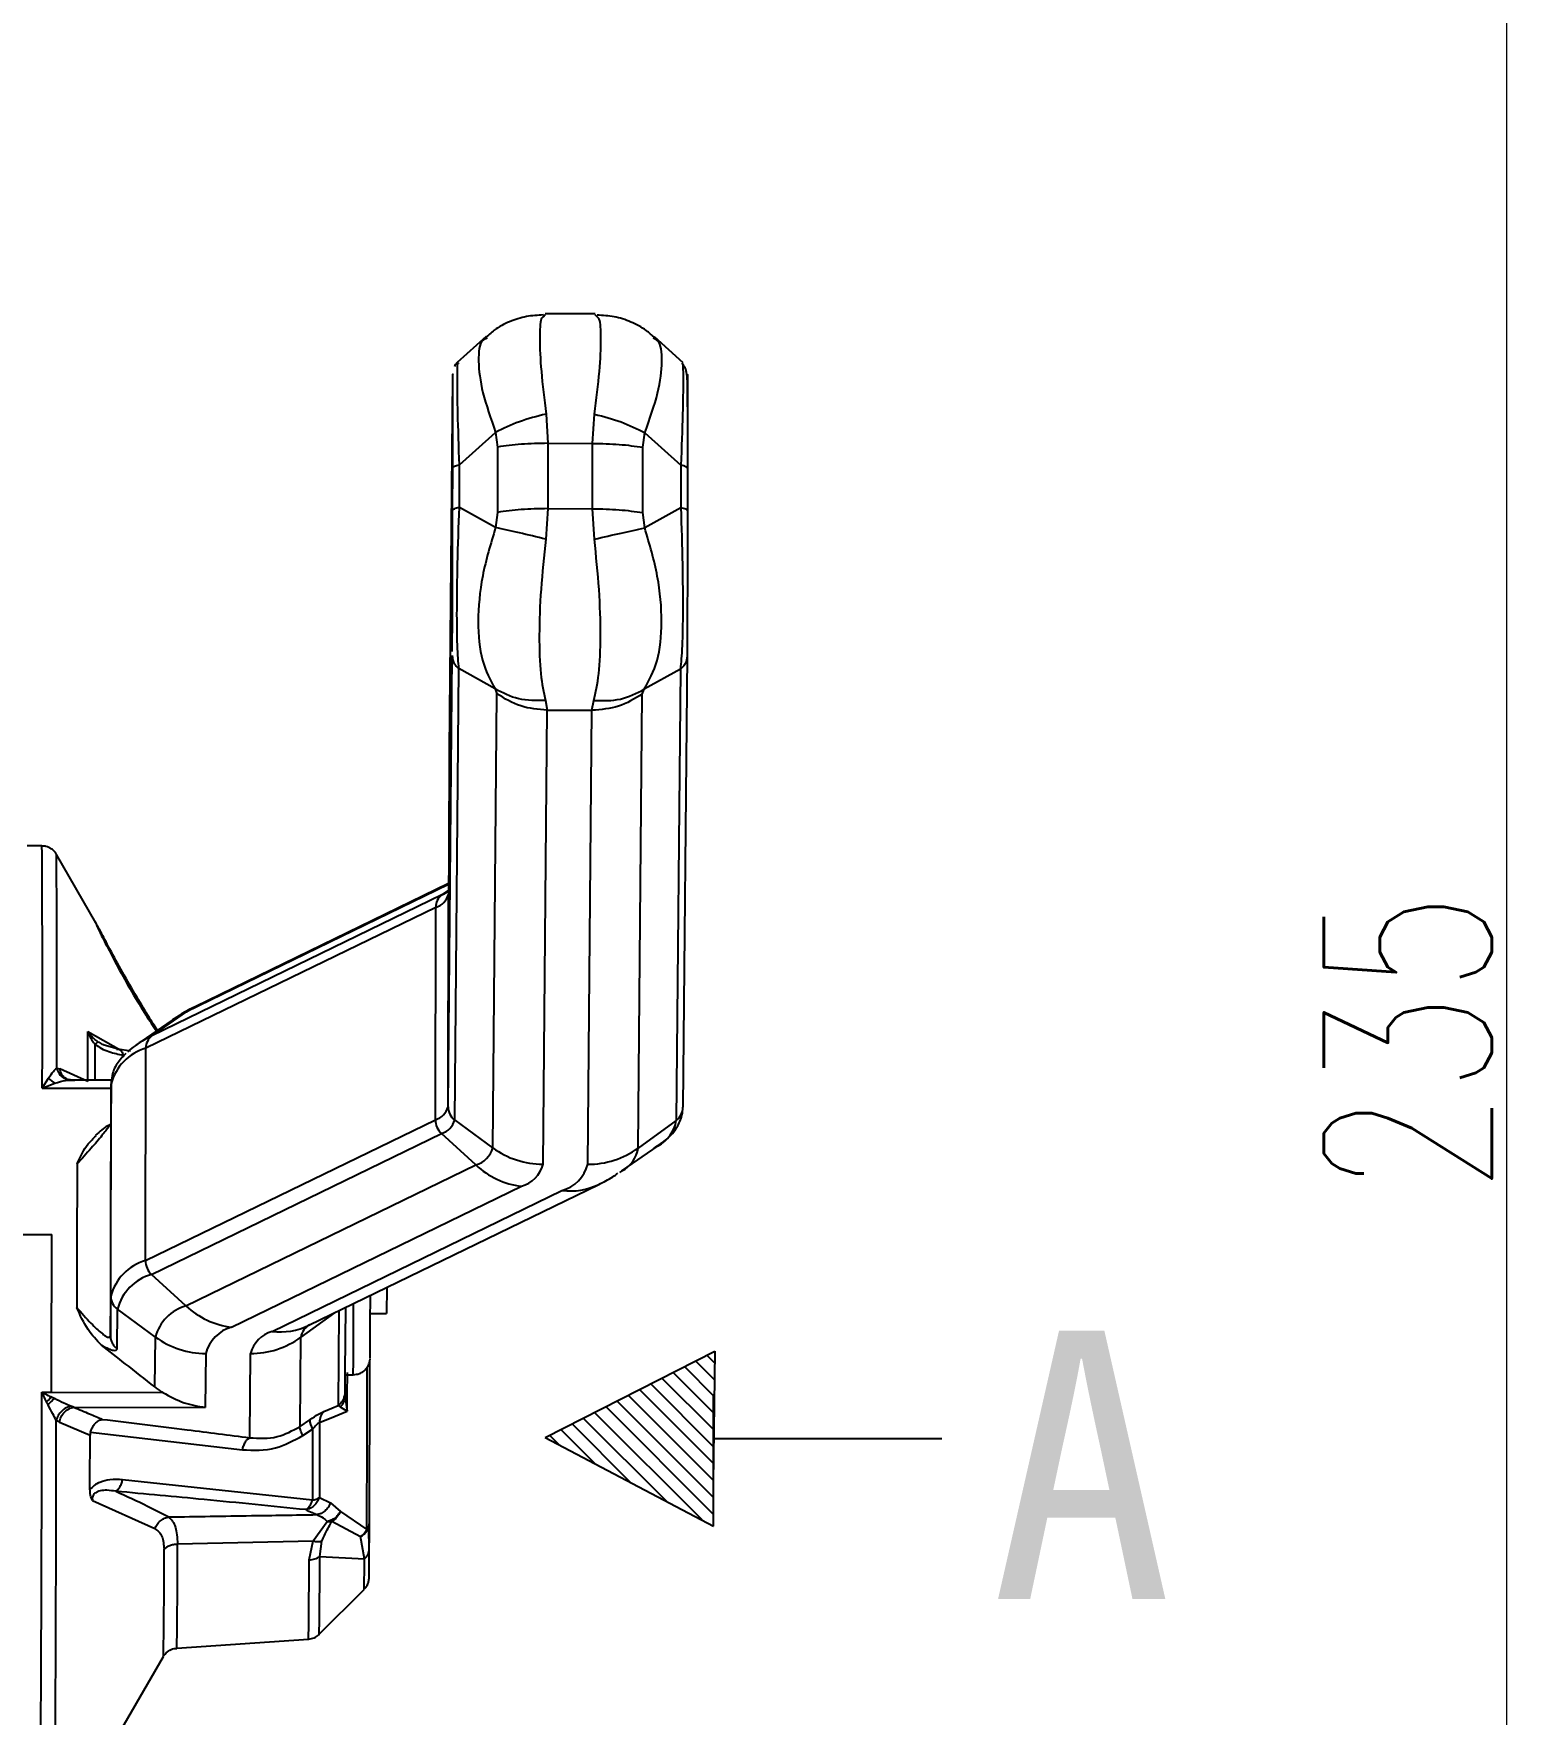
# Model space of a CAD drawing. Header units: millimetres. Extents: x 2301 to 4250, y 838 to 2217.
# Drawn here: x 2960.4 to 3049.9, y 1933.4 to 2033.6 of the extents above; entities that cross this region are included whole.
import ezdxf

# ---------------------------------------------------------------- set-up
doc = ezdxf.new("R2010")
doc.units = ezdxf.units.MM
doc.layers.add('layer 1', color=7, linetype='Continuous')
doc.layers.add('文字', color=7, linetype='Continuous', lineweight=13)
doc.layers.add('标注', color=3, linetype='Continuous', lineweight=13)
doc.styles.add('SLDTEXTSTYLE1', font='txt.shx', dxfattribs={"width": 0.7, "bigfont": 'gbcbig.shx'})
doc.styles.add('STYLE1', font='txt.shx', dxfattribs={"width": 0.8, "height": 3, "bigfont": 'hzdx.shx'})
doc.dimstyles.new('SLDDIMSTYLE12$0', dxfattribs={"dimtxt": 12, "dimasz": 10, "dimexe": 0, "dimexo": 0.0625, "dimgap": 0.875, "dimtad": 1, "dimdec": 1, "dimlfac": 1.8, "dimrnd": 1e-09, "dimzin": 12, "dimdsep": 46, "dimtxsty": 'SLDTEXTSTYLE1', "dimcen": 0.09, "dimdle": 8.16, "dimclrd": 3, "dimclre": 3, "dimadec": 0, "dimazin": 3, "dimtfac": 1, "dimtdec": 1, "dimtofl": 0, "dimtmove": 0, "dimatfit": 3, "dimfxl": 0, "dimfrac": 2, "dimtolj": 1, "dimlwd": 5, "dimlwe": 5, "dimarcsym": 0})

# ---------------------------------------------------------------- blocks, each defined once
blk = doc.blocks.new('*D56')
at = {"layer": 'Defpoints', "color": 0, "transparency": 16777216}
for p in [(3036.19, 2092.07), (2947.78, 1854.86), (3048.19, 1854.86)]:
    blk.add_point(p, dxfattribs=at)
at = {"layer": '标注', "color": 3, "lineweight": 5, "transparency": 16777216}
blk.add_line((3036.26, 2092.07), (3048.19, 2092.07), dxfattribs=at)
at = {"layer": '标注', "color": 3, "linetype": 'Continuous', "lineweight": 5, "transparency": 16777216}
for p, q in [((3048.19, 2082.07), (3048.19, 1864.86)), ((2947.84, 1854.86), (3048.19, 1854.86))]:
    blk.add_line(p, q, dxfattribs=at)
at = {"layer": '标注', "color": 3, "transparency": 16777216}
for points in [[(3046.53, 2082.07), (3049.86, 2082.07), (3048.19, 2092.07)], [(3046.53, 1864.86), (3049.86, 1864.86), (3048.19, 1854.86)]]:
    blk.add_solid(points, dxfattribs=at)
at = {"layer": '标注', "color": 0, "transparency": 16777216, "insert": (3042.32, 1973.46), "char_height": 10, "attachment_point": 5, "rotation": 90, "style": 'SLDTEXTSTYLE1'}
blk.add_mtext('\\A1;235', dxfattribs=at)

msp = doc.modelspace()

# ---------------------------------------------------------------- hatches: boundary and pattern name
at = {"layer": 'layer 1'}
h = msp.add_hatch(dxfattribs=at)
h.set_pattern_fill('ANSI31', color=256, scale=0.225, angle=90)
h.set_pattern_definition([(135, (1791.33945, -5167.7417), (-0.50513941, -0.50513941), [])])
h.paths.add_polyline_path([(3001.01, 1955.072), (2990.903, 1949.93), (3000.939, 1944.65), (3000.939, 1949.862)])

# ---------------------------------------------------------------- linework, layer by layer
at = {"color": 7, "linetype": 'Continuous', "lineweight": 25}
for p, q in [((2990.904, 2016.852), (2990.793, 2016.726)), ((2993.882, 2016.904), (2990.904, 2016.91)), ((2993.996, 2016.72), (2993.882, 2016.846)), ((2987.381, 2015.562), (2985.651, 2014.011)), ((2987.448, 2015.485), (2987.341, 2015.416)), ((2997.446, 2015.395), (2997.341, 2015.463)), ((2999.125, 2013.984), (2997.408, 2015.539)), ((2985.382, 2013.089), (2985.178, 1990.874)), ((2990.951, 2010.934), (2991.062, 2009.19)), ((2993.728, 2009.185), (2993.843, 2010.929)), ((2985.788, 2007.902), (2987.948, 2009.84)), ((2987.948, 2009.84), (2988.06, 2008.967)), ((2996.726, 2008.951), (2996.84, 2009.823)), ((2996.84, 2009.823), (2998.988, 2007.878)), ((2988.06, 2008.967), (2988.054, 2005.073)), ((2991.062, 2009.19), (2991.056, 2005.295)), ((2991.062, 2009.19), (2993.728, 2009.185)), ((2993.723, 2005.29), (2993.728, 2009.185)), ((2996.721, 2005.056), (2996.726, 2008.951)), ((2985.785, 2005.371), (2985.788, 2007.902)), ((2998.988, 2007.878), (2998.985, 2005.346)), ((2985.383, 2005.189), (2985.387, 2007.721)), ((2999.387, 2007.694), (2999.383, 2005.163)), ((2987.94, 2004.162), (2985.785, 2005.371)), ((2988.054, 2005.073), (2987.94, 2004.162)), ((2991.056, 2005.295), (2990.94, 2003.474)), ((2991.056, 2005.295), (2993.723, 2005.29)), ((2993.832, 2003.469), (2993.723, 2005.29)), ((2996.832, 2004.146), (2996.721, 2005.056)), ((2998.985, 2005.346), (2996.832, 2004.146)), ((2985.11, 1969.635), (2985.358, 1996.537)), ((2999.358, 1996.511), (2999.11, 1969.609)), ((2985.509, 1968.855), (2985.756, 1995.758)), ((2987.911, 1994.549), (2985.756, 1995.758)), ((2998.956, 1995.733), (2996.803, 1994.532)), ((2998.956, 1995.733), (2998.709, 1968.83)), ((2987.773, 1967.196), (2988.022, 1994.258)), ((2987.911, 1994.549), (2988.022, 1994.258)), ((2990.912, 1993.861), (2991.021, 1993.278)), ((2993.687, 1993.273), (2993.804, 1993.855)), ((2996.44, 1967.179), (2996.689, 1994.241)), ((2996.689, 1994.241), (2996.803, 1994.532)), ((2990.772, 1966.217), (2991.021, 1993.278)), ((2991.021, 1993.278), (2993.687, 1993.273)), ((2993.438, 1966.211), (2993.687, 1993.273)), ((2985.174, 1990.268), (2985.155, 1985.481)), ((2960.907, 1985.187), (2960.022, 1985.189)), ((2964.113, 1980.613), (2961.772, 1984.685)), ((2985.15, 1984.572), (2985.129, 1982.292)), ((2985.134, 1982.891), (2969.516, 1975.297)), ((2985.135, 1982.944), (2970.041, 1975.606)), ((2984.739, 1982.264), (2967.46, 1973.864)), ((2984.739, 1982.264), (2985.131, 1982.538)), ((2985.11, 1969.635), (2985.129, 1982.292)), ((2984.376, 1981.525), (2967.096, 1973.124)), ((2984.357, 1968.867), (2984.376, 1981.525)), ((2968.664, 1974.809), (2966.508, 1973.318)), ((2967.46, 1973.864), (2969.516, 1975.297)), ((2963.649, 1974.118), (2963.784, 1973.796)), ((2963.649, 1974.118), (2965.606, 1973.021)), ((2963.65, 1974.118), (2963.844, 1973.864)), ((2965.532, 1973.059), (2964.612, 1973.312)), ((2966.176, 1972.952), (2965.456, 1973.071)), ((2967.078, 1960.467), (2967.096, 1973.124)), ((2961.79, 1971.947), (2961.973, 1971.894)), ((2963.648, 1971.152), (2961.973, 1971.894)), ((2960.924, 1970.755), (2961.3, 1971.354)), ((2960.924, 1970.755), (2961.676, 1971.044)), ((2960.924, 1970.755), (2965.022, 1970.747)), ((2962.415, 1971.219), (2962.329, 1971.292)), ((2962.334, 1971.298), (2962.369, 1971.299)), ((2965.05, 1971.228), (2962.594, 1971.233)), ((2962.655, 1971.231), (2962.839, 1971.206)), ((2965.025, 1971.012), (2965.003, 1968.652)), ((2965.006, 1958.355), (2965.025, 1971.012)), ((2967.078, 1960.467), (2984.357, 1968.867)), ((2987.773, 1967.196), (2985.509, 1968.855)), ((2998.709, 1968.83), (2996.44, 1967.179)), ((2967.439, 1959.648), (2984.718, 1968.049)), ((2986.769, 1966.172), (2984.718, 1968.049)), ((2995.471, 1965.812), (2997.627, 1967.303)), ((2969.49, 1957.771), (2986.769, 1966.172)), ((2972.206, 1956.504), (2989.485, 1964.905)), ((2976.815, 1956.615), (2994.094, 1965.015)), ((2974.621, 1956.243), (2991.9, 1964.644)), ((2959.491, 1962.03), (2961.491, 1962.026)), ((2969.49, 1957.771), (2967.439, 1959.648)), ((2981.452, 1958.869), (2981.448, 1957.314)), ((2964.984, 1955.995), (2965.006, 1958.355)), ((2965.383, 1955.215), (2965.405, 1957.575)), ((2967.669, 1955.916), (2965.405, 1957.575)), ((2978.335, 1957.354), (2976.336, 1955.899)), ((2978.604, 1957.485), (2978.552, 1951.824)), ((2979, 1957.677), (2978.965, 1953.841)), ((2980.477, 1957.316), (2981.448, 1957.314)), ((2967.642, 1952.937), (2967.669, 1955.916)), ((2976.287, 1950.583), (2976.336, 1955.899)), ((2976.819, 1956.619), (2976.815, 1956.615)), ((2970.668, 1954.936), (2970.638, 1951.718)), ((2973.288, 1949.914), (2973.334, 1954.931)), ((2978.965, 1953.841), (2978.953, 1952.602)), ((2978.963, 1953.669), (2979.462, 1953.668)), ((2960.897, 1952.625), (2961.474, 1952.624)), ((2961.474, 1952.624), (2968.107, 1952.611)), ((2962.81, 1951.733), (2962.626, 1951.789)), ((2962.81, 1951.733), (2970.638, 1951.718)), ((2978.552, 1951.824), (2978.683, 1951.757)), ((2978.683, 1951.757), (2979.103, 1951.49)), ((2978.942, 1952.235), (2978.926, 1952.378)), ((2978.963, 1952.153), (2978.934, 1952.195)), ((2978.952, 1952.591), (2978.952, 1952.36)), ((2978.952, 1952.36), (2978.989, 1952.145)), ((2978.989, 1952.145), (2979.103, 1951.49)), ((2961.942, 1950.837), (2961.759, 1950.945)), ((2961.942, 1950.837), (2963.771, 1950.067)), ((2976.287, 1950.583), (2976.87, 1950.988)), ((2963.795, 1950.238), (2972.853, 1949.19)), ((2976.452, 1950.036), (2977.035, 1950.426)), ((2977.025, 1946.185), (2965.708, 1947.411)), ((2963.916, 1946.169), (2967.639, 1944.494)), ((2977.438, 1946.353), (2978.101, 1946.033)), ((2978.101, 1946.033), (2978.691, 1945.507)), ((2977.075, 1943.761), (2977.895, 1944.918)), ((2978.178, 1944.932), (2979.891, 1944.022)), ((2978.691, 1945.507), (2980.271, 1944.449)), ((2968.982, 1943.582), (2977.075, 1943.761)), ((2976.826, 1942.626), (2977.075, 1943.761)), ((2977.464, 1942.836), (2977.59, 1943.748)), ((2980.124, 1942.684), (2979.891, 1944.022)), ((2980.41, 1943.19), (2980.389, 1944.601)), ((2977.464, 1942.836), (2980.124, 1942.684)), ((2977.435, 1938.195), (2980.108, 1940.858)), ((2968.947, 1937.371), (2976.797, 1937.905)), ((2961.661, 1925.685), (2968.15, 1936.875))]:
    msp.add_line(p, q, dxfattribs=at)
at = {"color": 7, "linetype": 'Continuous', "lineweight": 25, "flags": 128}
for points in [[(2968.788, 1974.892), (2968.73, 1974.853), (2968.664, 1974.809)], [(2969.516, 1975.297), (2969.096, 1975.078), (2968.788, 1974.892)], [(2969.516, 1975.297), (2969.816, 1975.487), (2970.041, 1975.606)], [(2963.648, 1971.152), (2963.649, 1971.545), (2963.649, 1971.931), (2963.649, 1972.311), (2963.649, 1972.686), (2963.649, 1973.054), (2963.649, 1973.415), (2963.649, 1973.77), (2963.649, 1974.118)], [(2964.081, 1971.23), (2964.082, 1971.541), (2964.082, 1971.852), (2964.082, 1972.159), (2964.082, 1972.462), (2964.082, 1972.761), (2964.082, 1973.055), (2964.082, 1973.345)], [(2965.003, 1968.653), (2965.001, 1967.151), (2964.999, 1965.619), (2964.997, 1964.059), (2964.995, 1962.476), (2964.993, 1960.874), (2964.99, 1959.257), (2964.987, 1957.629), (2964.984, 1955.995)], [(2962.997, 1966.23), (2962.995, 1965.197), (2962.994, 1964.151), (2962.992, 1963.093), (2962.991, 1962.023), (2962.989, 1960.945), (2962.988, 1959.859), (2962.986, 1958.766), (2962.984, 1957.669)], [(2995.347, 1965.729), (2995.405, 1965.767), (2995.471, 1965.812)], [(2961.474, 1952.624), (2961.477, 1953.804), (2961.479, 1954.987), (2961.481, 1956.17), (2961.483, 1957.352), (2961.485, 1958.53), (2961.487, 1959.703), (2961.489, 1960.869), (2961.491, 1962.026)], [(2979.103, 1951.49), (2979.104, 1951.953), (2979.105, 1952.419), (2979.106, 1952.887), (2979.107, 1953.357), (2979.108, 1953.797)], [(2980.271, 1944.449), (2980.277, 1946.206), (2980.283, 1948.192), (2980.289, 1950.357), (2980.294, 1952.644), (2980.297, 1954.116)], [(2980.425, 1944.836), (2980.431, 1946.529), (2980.437, 1948.443), (2980.442, 1950.53), (2980.447, 1952.734), (2980.451, 1954.502)], [(2977.698, 1951.474), (2978.176, 1951.67), (2978.552, 1951.824)], [(2977.449, 1950.815), (2977.448, 1950.237), (2977.447, 1949.664), (2977.445, 1949.096), (2977.444, 1948.534), (2977.443, 1947.978), (2977.441, 1947.429), (2977.44, 1946.887), (2977.438, 1946.353)], [(2977.449, 1950.815), (2978.376, 1951.193), (2979.103, 1951.49)], [(2963.764, 1946.829), (2963.765, 1947.228), (2963.766, 1947.628), (2963.767, 1948.03), (2963.768, 1948.434), (2963.769, 1948.84), (2963.77, 1949.247), (2963.77, 1949.657), (2963.771, 1950.067)], [(2977.035, 1950.426), (2977.034, 1949.877), (2977.033, 1949.333), (2977.031, 1948.793), (2977.03, 1948.259), (2977.029, 1947.731), (2977.027, 1947.209), (2977.026, 1946.693), (2977.025, 1946.185)]]:
    msp.add_lwpolyline(points, dxfattribs=at)
at = {"color": 7, "linetype": 'Continuous', "lineweight": 25}
for centre, radius, start, end in [((1477.168, 1976.25), 1483.766, 359.787804, 0.345097), ((1608.611, 1976.466), 1353.186, 359.808689, 0.348016), ((2985.266, 1981.546), 0.891, 126.27936, 181.38624), ((2984.08, 1982.568), 1.084, 285.80968, 345.28933), ((2983.609, 1984.661), 2.65, 295.24418, 305.37832), ((2963.348, 1974.245), 0.625, 314.19082, 322.46077), ((2969.779, 1968.731), 5.632, 114.31767, 132.14262), ((2967.987, 1973.146), 0.891, 126.27965, 181.38624), ((2965.231, 1972.503), 1.425, 134.50456, 143.7613), ((2967.909, 1970.255), 2.982, 105.80968, 165.28933), ((2962.312, 1972.198), 1.317, 219.82595, 241.14282), ((2984.061, 1969.91), 1.084, 285.80968, 345.28934), ((2985.474, 1968.872), 1.118, 180.24064, 227.4025), ((2984.408, 1969.144), 1.138, 285.80916, 345.29049), ((2986.076, 1969.637), 0.966, 180.13473, 234.04922), ((2996.634, 1969.153), 2.1, 298.20725, 351.16182), ((2998.145, 1969.614), 0.965, 305.75488, 359.70234), ((2986.375, 1967.563), 1.446, 285.80968, 345.28933), ((2990.775, 1971.307), 5.091, 233.86445, 269.96206), ((2993.454, 1971.299), 5.087, 269.81807, 305.9323), ((2994.583, 1967.468), 1.879, 298.20725, 351.16182), ((2990.063, 1969.689), 4.819, 226.87008, 263.10388), ((2988.98, 1966.687), 1.852, 285.80968, 345.28933), ((2991.297, 1966.774), 2.214, 285.80968, 345.28933), ((2992.356, 1968.615), 3.997, 263.45746, 295.77052), ((2967.89, 1957.598), 2.982, 105.80968, 165.28933), ((2968.195, 1960.471), 1.118, 180.24064, 227.40217), ((2968.236, 1956.832), 2.927, 105.8094, 165.28943), ((2965.972, 1958.357), 0.966, 180.13471, 234.04896), ((2970.203, 1955.25), 2.62, 105.80968, 165.28933), ((2972.784, 1961.289), 4.819, 226.87009, 263.10389), ((2353.311, 1958.511), 626.169, 359.556913, 359.945099), ((2471.427, 1958.656), 509.052, 359.55152, 359.97077), ((2970.671, 1960.027), 5.091, 233.86445, 269.96206), ((2972.809, 1954.374), 2.214, 105.80968, 165.28933), ((2975.126, 1954.461), 1.852, 105.80968, 165.28933), ((2973.35, 1960.018), 5.087, 269.81792, 305.9322), ((2975.077, 1960.214), 3.997, 263.45746, 295.77041), ((2977.354, 1955.743), 1.03, 118.70132, 171.24577), ((-826.124, 1953.109), 3787.021, 359.577542, 359.992665), ((2963.768, 1949.652), 3.526, 130.58235, 137.10171), ((-424.374, 1951.368), 3386.133, 359.565433, 359.992842), ((2977.824, 1950.963), 0.954, 178.53629, 214.28679), ((2978.345, 1950.854), 0.897, 136.25638, 182.45189), ((2976.818, 1947.289), 1.123, 280.60062, 303.54163), ((2979.489, 1944.868), 0.937, 295.39792, 358.00277), ((2979.836, 1944.847), 0.59, 317.63471, 358.94086), ((2979.31, 1944.923), 1.072, 302.82082, 333.78084), ((2562.663, 1942.337), 405.523, 359.22834, 0.13034), ((2578.65, 1942.666), 390.333, 359.22278, 0.13442), ((2632.618, 1942.645), 344.845, 359.26054, 0.03172), ((2628.306, 1942.422), 348.52, 359.25748, 0.03361), ((2902.83, 1942.421), 77.294, 358.84083, 0.19433)]:
    msp.add_arc(centre, radius, start, end, dxfattribs=at)
for points, knots in [([(2990.795, 2016.838), (2990.454, 2016.82), (2989.765, 2016.783), (2988.771, 2016.461), (2987.927, 2016.022), (2987.489, 2015.622), (2987.308, 2015.456)], [0, 0, 0, 0, 0.2655793, 0.5371604, 0.8089121, 1, 1, 1, 1]), ([(2997.429, 2015.477), (2997.264, 2015.628), (2996.842, 2016.016), (2996.018, 2016.446), (2995.026, 2016.773), (2994.336, 2016.812), (2993.995, 2016.832)], [0, 0, 0, 0, 0.1773745, 0.4537399, 0.7299254, 1, 1, 1, 1]), ([(2990.793, 2016.726), (2990.748, 2016.698), (2990.603, 2016.606), (2990.55, 2015.501), (2990.633, 2013.585), (2990.845, 2011.82), (2990.951, 2010.934)], [0, 0, 0, 0, 0.130481, 0.4195627, 0.708722, 1, 1, 1, 1]), ([(2993.843, 2010.929), (2993.952, 2011.814), (2994.167, 2013.578), (2994.249, 2015.494), (2994.193, 2016.599), (2994.043, 2016.692), (2993.996, 2016.72)], [0, 0, 0, 0, 0.291277, 0.580435, 0.8695156, 1, 1, 1, 1]), ([(2987.341, 2015.416), (2987.288, 2015.388), (2986.974, 2015.217), (2986.876, 2014.144), (2987.085, 2012.297), (2987.66, 2010.661), (2987.948, 2009.84)], [0, 0, 0, 0, 0.063268, 0.3746954, 0.6862063, 1, 1, 1, 1]), ([(2996.84, 2009.823), (2997.13, 2010.643), (2997.708, 2012.277), (2997.915, 2014.123), (2997.815, 2015.196), (2997.499, 2015.367), (2997.446, 2015.395)], [0, 0, 0, 0, 0.3142358, 0.6261853, 0.9380513, 1, 1, 1, 1]), ([(2985.654, 2014.002), (2985.644, 2013.992), (2985.574, 2013.93), (2985.53, 2013.846), (2985.492, 2013.775)], [0, 0, 0, 0, 0.15119103, 1, 1, 1, 1]), ([(2985.788, 2007.902), (2985.752, 2008.983), (2985.685, 2010.984), (2985.657, 2013.078), (2985.673, 2014.062), (2985.713, 2013.957), (2985.725, 2013.925)], [0, 0, 0, 0, 0.3258743, 0.6036927, 0.8816137, 1, 1, 1, 1]), ([(2999.049, 2013.897), (2999.063, 2013.928), (2999.109, 2014.032), (2999.128, 2013.037), (2999.099, 2010.942), (2999.027, 2008.949), (2998.988, 2007.878)], [0, 0, 0, 0, 0.118836, 0.3972893, 0.6759167, 1, 1, 1, 1]), ([(2999.387, 2011.373), (2999.387, 2011.8), (2999.387, 2012.723), (2999.353, 2013.55), (2999.157, 2013.826), (2999.089, 2013.922)], [0, 0, 0, 0, 0.358739, 0.7752182, 1, 1, 1, 1]), ([(2985.387, 2007.721), (2985.388, 2008.485), (2985.39, 2009.908), (2985.391, 2011.616), (2985.39, 2012.833), (2985.387, 2013.484), (2985.384, 2013.228), (2985.382, 2013.089)], [0, 0, 0, 0, 0.20872371, 0.38836947, 0.55468562, 0.75997191, 1, 1, 1, 1]), ([(2999.382, 2013.063), (2999.384, 2013.191), (2999.387, 2013.429), (2999.389, 2013.006), (2999.391, 2011.988), (2999.39, 2010.206), (2999.388, 2008.574), (2999.387, 2007.694)], [0, 0, 0, 0, 0.2085412, 0.3881399, 0.5544367, 0.759769, 1, 1, 1, 1]), ([(2990.951, 2010.934), (2990.408, 2010.794), (2989.32, 2010.514), (2988.405, 2010.065), (2987.948, 2009.84)], [0, 0, 0, 0, 0.50000229, 1, 1, 1, 1]), ([(2993.843, 2010.929), (2994.383, 2010.788), (2995.47, 2010.504), (2996.381, 2010.051), (2996.84, 2009.823)], [0, 0, 0, 0, 0.4968674, 1, 1, 1, 1]), ([(2985.359, 1996.787), (2985.36, 1996.958), (2985.363, 1997.339), (2985.368, 1998.536), (2985.373, 2000.268), (2985.379, 2002.583), (2985.382, 2004.276), (2985.383, 2005.189)], [0, 0, 0, 0, 0.1567304, 0.348086, 0.5252691, 0.7440429, 1, 1, 1, 1]), ([(2985.756, 1995.758), (2985.722, 1996.149), (2985.657, 1996.874), (2985.634, 1999.2), (2985.673, 2002.142), (2985.746, 2004.242), (2985.785, 2005.371)], [0, 0, 0, 0, 0.2702915, 0.5008839, 0.7316205, 1, 1, 1, 1]), ([(2998.985, 2005.346), (2999.02, 2004.207), (2999.086, 2002.097), (2999.109, 1999.15), (2999.07, 1996.84), (2998.996, 1996.12), (2998.956, 1995.733)], [0, 0, 0, 0, 0.2705363, 0.5011773, 0.7319034, 1, 1, 1, 1]), ([(2999.383, 2005.163), (2999.382, 2004.373), (2999.379, 2002.903), (2999.375, 2000.786), (2999.369, 1998.924), (2999.363, 1997.314), (2999.36, 1996.792), (2999.358, 1996.511)], [0, 0, 0, 0, 0.2087237, 0.3883695, 0.5546856, 0.7599719, 1, 1, 1, 1]), ([(2987.94, 2004.162), (2987.65, 2003.197), (2987.073, 2001.274), (2986.832, 1998.518), (2987.058, 1996.121), (2987.626, 1995.074), (2987.911, 1994.549)], [0, 0, 0, 0, 0.2509317, 0.5000153, 0.7490533, 1, 1, 1, 1]), ([(2990.94, 2003.474), (2990.4, 2003.605), (2989.314, 2003.867), (2988.4, 2004.064), (2987.94, 2004.162)], [0, 0, 0, 0, 0.4968674, 1, 1, 1, 1]), ([(2993.832, 2003.469), (2994.376, 2003.598), (2995.463, 2003.857), (2996.376, 2004.049), (2996.832, 2004.145)], [0, 0, 0, 0, 0.5000008, 1, 1, 1, 1]), ([(2996.803, 1994.532), (2997.093, 1995.056), (2997.671, 1996.101), (2997.913, 1998.498), (2997.686, 2001.254), (2997.117, 2003.179), (2996.832, 2004.146)], [0, 0, 0, 0, 0.2509467, 0.4999847, 0.7490684, 1, 1, 1, 1]), ([(2990.94, 2003.474), (2990.831, 2002.468), (2990.614, 2000.462), (2990.52, 1997.673), (2990.599, 1995.309), (2990.807, 1994.345), (2990.912, 1993.861)], [0, 0, 0, 0, 0.2509316, 0.5000152, 0.7490533, 1, 1, 1, 1]), ([(2993.804, 1993.855), (2993.913, 1994.339), (2994.132, 1995.302), (2994.227, 1997.666), (2994.147, 2000.455), (2993.937, 2002.462), (2993.832, 2003.469)], [0, 0, 0, 0, 0.2509467, 0.4999848, 0.7490685, 1, 1, 1, 1]), ([(2990.912, 1993.861), (2990.368, 1993.852), (2989.281, 1993.836), (2988.368, 1994.311), (2987.911, 1994.549)], [0, 0, 0, 0, 0.4999999, 1, 1, 1, 1]), ([(2993.804, 1993.855), (2994.344, 1993.845), (2995.43, 1993.824), (2996.344, 1994.295), (2996.803, 1994.532)], [0, 0, 0, 0, 0.49686744, 1, 1, 1, 1]), ([(2985.178, 1990.874), (2985.177, 1990.798), (2985.176, 1990.662), (2985.175, 1990.39), (2985.174, 1990.268)], [0, 0, 0, 0, 0.5508938, 1, 1, 1, 1]), ([(2961.786, 1984.644), (2961.761, 1984.693), (2961.685, 1984.841), (2961.466, 1985.033), (2961.186, 1985.172), (2960.992, 1985.172), (2960.915, 1985.171)], [0, 0, 0, 0, 0.1582571, 0.4672751, 0.7878151, 1, 1, 1, 1]), ([(2985.155, 1985.481), (2985.154, 1985.275), (2985.152, 1984.871), (2985.151, 1984.671), (2985.15, 1984.572)], [0, 0, 0, 0, 0.5097088, 1, 1, 1, 1]), ([(2964.077, 1980.668), (2964.077, 1980.669), (2964.064, 1980.688), (2964.094, 1980.618), (2964.169, 1980.446), (2964.361, 1980.039), (2964.754, 1979.239), (2965.198, 1978.404), (2965.43, 1977.965)], [0, 0, 0, 0, 0.0035147, 0.1343787, 0.2670283, 0.4024902, 0.6866685, 1, 1, 1, 1]), ([(2966.45, 1976.367), (2966.164, 1976.862), (2965.605, 1977.83), (2964.975, 1978.993), (2964.587, 1979.726), (2964.363, 1980.149), (2964.199, 1980.459), (2964.141, 1980.563), (2964.113, 1980.613)], [0, 0, 0, 0, 0.2761052, 0.5399605, 0.6646183, 0.7810211, 0.8926751, 1, 1, 1, 1]), ([(2965.43, 1977.965), (2965.706, 1977.469), (2966.256, 1976.474), (2967.107, 1975.087), (2967.529, 1974.462), (2967.73, 1974.163)], [0, 0, 0, 0, 0.3429205, 0.6863659, 1, 1, 1, 1]), ([(2967.779, 1974.197), (2967.607, 1974.467), (2967.235, 1975.054), (2966.725, 1975.907), (2966.45, 1976.367)], [0, 0, 0, 0, 0.4613627, 1, 1, 1, 1]), ([(2970.041, 1975.606), (2969.757, 1975.468), (2969.366, 1975.279), (2969, 1975.016), (2968.9, 1974.944)], [0, 0, 0, 0, 0.7275003, 1, 1, 1, 1]), ([(2963.784, 1973.796), (2963.835, 1973.703), (2963.922, 1973.542), (2964.035, 1973.403), (2964.082, 1973.345)], [0, 0, 0, 0, 0.5830316, 1, 1, 1, 1]), ([(2964.233, 1973.519), (2964.157, 1973.575), (2964.015, 1973.681), (2963.898, 1973.806), (2963.844, 1973.864)], [0, 0, 0, 0, 0.5364801, 1, 1, 1, 1]), ([(2964.082, 1973.345), (2964.204, 1973.265), (2964.466, 1973.093), (2965.036, 1972.86), (2965.465, 1972.776), (2965.745, 1972.72)], [0, 0, 0, 0, 0.2320046, 0.4979825, 1, 1, 1, 1]), ([(2964.233, 1973.519), (2964.312, 1973.469), (2964.443, 1973.387), (2964.569, 1973.335), (2964.618, 1973.314)], [0, 0, 0, 0, 0.6084364, 1, 1, 1, 1]), ([(2965.902, 1972.811), (2965.716, 1972.617), (2965.349, 1972.233), (2965.071, 1971.597), (2965.037, 1971.176), (2965.025, 1971.02)], [0, 0, 0, 0, 0.3918062, 0.7742593, 1, 1, 1, 1]), ([(2965.347, 1973.063), (2965.388, 1973.073), (2965.473, 1973.092), (2965.587, 1973.031), (2965.684, 1972.91), (2965.725, 1972.783), (2965.745, 1972.72)], [0, 0, 0, 0, 0.2454954, 0.5, 0.7545047, 1, 1, 1, 1]), ([(2961.3, 1971.354), (2961.4, 1971.497), (2961.576, 1971.748), (2961.725, 1971.887), (2961.79, 1971.947)], [0, 0, 0, 0, 0.5684211, 1, 1, 1, 1]), ([(2962.655, 1971.231), (2962.56, 1971.239), (2962.365, 1971.254), (2962.101, 1971.41), (2961.891, 1971.646), (2961.823, 1971.849), (2961.79, 1971.947)], [0, 0, 0, 0, 0.2432266, 0.5000017, 0.7567759, 1, 1, 1, 1]), ([(2962.839, 1971.206), (2962.74, 1971.205), (2962.537, 1971.202), (2962.266, 1971.346), (2962.058, 1971.582), (2962.001, 1971.792), (2961.973, 1971.894)], [0, 0, 0, 0, 0.2423334, 0.4999392, 0.757578, 1, 1, 1, 1]), ([(2961.676, 1971.044), (2961.896, 1971.111), (2962.245, 1971.217), (2962.544, 1971.227), (2962.655, 1971.231)], [0, 0, 0, 0, 0.6290875, 1, 1, 1, 1]), ([(2997.398, 1967.177), (2997.667, 1967.353), (2998.219, 1967.715), (2998.757, 1968.361), (2999.066, 1969.023), (2999.098, 1969.445), (2999.11, 1969.601)], [0, 0, 0, 0, 0.2864826, 0.5880535, 0.8470996, 1, 1, 1, 1]), ([(2964.952, 1968.541), (2964.928, 1968.504), (2964.874, 1968.418), (2964.71, 1968.203), (2964.378, 1967.794), (2963.779, 1967.095), (2963.277, 1966.54), (2962.996, 1966.23)], [0, 0, 0, 0, 0.0869463, 0.2001877, 0.3216681, 0.6201156, 1, 1, 1, 1]), ([(2962.996, 1966.23), (2963.188, 1966.651), (2963.473, 1967.276), (2963.966, 1967.759), (2964.127, 1967.916)], [0, 0, 0, 0, 0.6740036, 1, 1, 1, 1]), ([(2964.934, 1968.535), (2964.891, 1968.529), (2964.795, 1968.516), (2964.499, 1968.284), (2964.222, 1968.061), (2964.089, 1967.955)], [0, 0, 0, 0, 0.2958671, 0.6635897, 1, 1, 1, 1]), ([(2965.003, 1968.652), (2965.001, 1968.634), (2964.999, 1968.612), (2964.958, 1968.55), (2964.952, 1968.541)], [0, 0, 0, 0, 0.8538467, 1, 1, 1, 1]), ([(2994.094, 1965.015), (2994.378, 1965.153), (2994.769, 1965.342), (2995.135, 1965.605), (2995.234, 1965.677)], [0, 0, 0, 0, 0.7275003, 1, 1, 1, 1]), ([(2964.456, 1955.42), (2964.17, 1955.722), (2963.546, 1956.383), (2963.182, 1957.217), (2962.984, 1957.669)], [0, 0, 0, 0, 0.45684715, 1, 1, 1, 1]), ([(2962.984, 1957.669), (2963.264, 1957.349), (2963.763, 1956.777), (2964.361, 1956.211), (2964.692, 1955.973), (2964.856, 1955.891), (2964.911, 1955.904), (2964.934, 1955.91)], [0, 0, 0, 0, 0.3790957, 0.6772273, 0.7984393, 0.9114532, 1, 1, 1, 1]), ([(2964.934, 1955.91), (2964.94, 1955.91), (2964.981, 1955.91), (2964.983, 1955.955), (2964.984, 1955.995)], [0, 0, 0, 0, 0.1350956, 1, 1, 1, 1]), ([(2964.984, 1955.995), (2964.985, 1955.919), (2964.986, 1955.836), (2965.015, 1955.76), (2965.017, 1955.755)], [0, 0, 0, 0, 0.928029, 1, 1, 1, 1]), ([(2965.017, 1955.755), (2965.038, 1955.688), (2965.082, 1955.55), (2965.208, 1955.363), (2965.325, 1955.265), (2965.383, 1955.215)], [0, 0, 0, 0, 0.3156421, 0.6578211, 1, 1, 1, 1]), ([(2967.642, 1952.937), (2967.053, 1953.399), (2965.994, 1954.23), (2964.928, 1955.054), (2964.456, 1955.42)], [0, 0, 0, 0, 0.5561851, 1, 1, 1, 1]), ([(2964.456, 1955.42), (2964.598, 1955.347), (2964.871, 1955.206), (2965.162, 1955.11), (2965.348, 1955.104), (2965.371, 1955.178), (2965.383, 1955.215)], [0, 0, 0, 0, 0.2692126, 0.5180536, 0.7566326, 1, 1, 1, 1]), ([(2979.463, 1953.668), (2979.587, 1953.682), (2979.81, 1953.705), (2980.077, 1953.864), (2980.253, 1954.041), (2980.363, 1954.218), (2980.423, 1954.374), (2980.449, 1954.491), (2980.458, 1954.562), (2980.461, 1954.595), (2980.463, 1954.619), (2980.463, 1954.628), (2980.463, 1954.633)], [0, 0, 0, 0, 0.2253581, 0.4036119, 0.5521736, 0.6775076, 0.7799635, 0.8569179, 0.8961328, 0.9227153, 0.951748, 1, 1, 1, 1]), ([(2968.107, 1952.611), (2968.018, 1952.668), (2967.858, 1952.771), (2967.708, 1952.886), (2967.642, 1952.937)], [0, 0, 0, 0, 0.5586594, 1, 1, 1, 1]), ([(2961.184, 1952.053), (2961.128, 1952.164), (2961.033, 1952.353), (2960.937, 1952.545), (2960.897, 1952.625)], [0, 0, 0, 0, 0.586698, 1, 1, 1, 1]), ([(2960.897, 1952.625), (2961, 1952.572), (2961.193, 1952.472), (2961.384, 1952.376), (2961.474, 1952.331)], [0, 0, 0, 0, 0.533477, 1, 1, 1, 1]), ([(2961.271, 1951.881), (2961.255, 1951.913), (2961.226, 1951.97), (2961.197, 1952.027), (2961.184, 1952.053)], [0, 0, 0, 0, 0.5559019, 1, 1, 1, 1]), ([(2961.648, 1952.243), (2961.584, 1952.19), (2961.451, 1952.079), (2961.332, 1951.948), (2961.271, 1951.881)], [0, 0, 0, 0, 0.4869221, 1, 1, 1, 1]), ([(2961.759, 1950.945), (2961.691, 1951.072), (2961.541, 1951.353), (2961.367, 1951.695), (2961.271, 1951.881)], [0, 0, 0, 0, 0.4544713, 1, 1, 1, 1]), ([(2961.648, 1952.243), (2961.616, 1952.259), (2961.558, 1952.288), (2961.5, 1952.318), (2961.474, 1952.331)], [0, 0, 0, 0, 0.55572045, 1, 1, 1, 1]), ([(2962.626, 1951.789), (2962.49, 1951.848), (2962.187, 1951.978), (2961.839, 1952.15), (2961.648, 1952.243)], [0, 0, 0, 0, 0.4520229, 1, 1, 1, 1]), ([(2962.626, 1951.789), (2962.532, 1951.762), (2962.338, 1951.706), (2962.074, 1951.508), (2961.862, 1951.246), (2961.793, 1951.044), (2961.759, 1950.945)], [0, 0, 0, 0, 0.2407228, 0.4965557, 0.7542523, 1, 1, 1, 1]), ([(2961.942, 1950.837), (2961.97, 1950.945), (2962.028, 1951.168), (2962.236, 1951.455), (2962.508, 1951.664), (2962.711, 1951.71), (2962.81, 1951.733)], [0, 0, 0, 0, 0.24242406, 0.50006392, 0.75766899, 1, 1, 1, 1]), ([(2962.81, 1951.733), (2963.122, 1951.599), (2963.683, 1951.358), (2964.239, 1951.116), (2964.485, 1951.008)], [0, 0, 0, 0, 0.55570711, 1, 1, 1, 1]), ([(2968.107, 1952.611), (2968.532, 1952.379), (2969.358, 1951.929), (2970.22, 1951.787), (2970.638, 1951.718)], [0, 0, 0, 0, 0.5143894, 1, 1, 1, 1]), ([(2978.926, 1952.377), (2978.903, 1952.306), (2978.857, 1952.162), (2978.728, 1951.971), (2978.611, 1951.873), (2978.552, 1951.824)], [0, 0, 0, 0, 0.3324291, 0.6662145, 1, 1, 1, 1]), ([(2978.952, 1952.36), (2978.948, 1952.306), (2978.942, 1952.195), (2978.887, 1952.034), (2978.803, 1951.884), (2978.723, 1951.799), (2978.683, 1951.757)], [0, 0, 0, 0, 0.2477926, 0.5000002, 0.7522078, 1, 1, 1, 1]), ([(2978.953, 1952.602), (2978.953, 1952.525), (2978.953, 1952.448), (2978.926, 1952.378), (2978.926, 1952.377)], [0, 0, 0, 0, 0.9959527, 1, 1, 1, 1]), ([(2963.795, 1950.238), (2963.826, 1950.328), (2963.894, 1950.521), (2964.064, 1950.758), (2964.245, 1950.911), (2964.388, 1950.982), (2964.461, 1951.001), (2964.485, 1951.008)], [0, 0, 0, 0, 0.2338656, 0.499894, 0.7497326, 0.9140094, 1, 1, 1, 1]), ([(2964.485, 1951.008), (2966.182, 1950.8), (2969.127, 1950.44), (2972.05, 1950.071), (2973.288, 1949.914)], [0, 0, 0, 0, 0.5762794, 1, 1, 1, 1]), ([(2976.87, 1950.988), (2977.053, 1951.11), (2977.367, 1951.32), (2977.6, 1951.428), (2977.698, 1951.474)], [0, 0, 0, 0, 0.5822537, 1, 1, 1, 1]), ([(2977.449, 1950.815), (2977.419, 1950.798), (2977.357, 1950.762), (2977.212, 1950.632), (2977.105, 1950.508), (2977.035, 1950.426)], [0, 0, 0, 0, 0.2413974, 0.5018091, 1, 1, 1, 1]), ([(2963.795, 1950.238), (2963.787, 1950.207), (2963.774, 1950.15), (2963.772, 1950.093), (2963.771, 1950.067)], [0, 0, 0, 0, 0.5485339, 1, 1, 1, 1]), ([(2972.853, 1949.19), (2973.519, 1949.166), (2974.753, 1949.122), (2975.916, 1949.748), (2976.452, 1950.036)], [0, 0, 0, 0, 0.5390753, 1, 1, 1, 1]), ([(2972.853, 1949.19), (2972.876, 1949.275), (2972.922, 1949.449), (2973.028, 1949.668), (2973.153, 1949.837), (2973.244, 1949.889), (2973.288, 1949.914)], [0, 0, 0, 0, 0.2430444, 0.4972249, 0.7528757, 1, 1, 1, 1]), ([(2973.288, 1949.914), (2973.839, 1949.875), (2974.851, 1949.804), (2975.837, 1950.339), (2976.287, 1950.583)], [0, 0, 0, 0, 0.5442934, 1, 1, 1, 1]), ([(2976.452, 1950.036), (2976.422, 1950.097), (2976.36, 1950.22), (2976.303, 1950.377), (2976.274, 1950.505), (2976.283, 1950.557), (2976.287, 1950.583)], [0, 0, 0, 0, 0.2507607, 0.5055916, 0.7575122, 1, 1, 1, 1]), ([(2965.708, 1947.411), (2965.456, 1947.423), (2965.008, 1947.445), (2964.43, 1947.301), (2964.022, 1947.093), (2963.846, 1946.913), (2963.764, 1946.829)], [0, 0, 0, 0, 0.37521, 0.6669858, 0.8447724, 1, 1, 1, 1]), ([(2963.916, 1946.169), (2963.87, 1946.263), (2963.784, 1946.437), (2963.77, 1946.706), (2963.764, 1946.829)], [0, 0, 0, 0, 0.5416834, 1, 1, 1, 1]), ([(2965.308, 1946.718), (2965.131, 1946.745), (2964.83, 1946.792), (2964.459, 1946.768), (2964.235, 1946.702), (2964.114, 1946.644), (2964.016, 1946.568), (2963.945, 1946.472), (2963.91, 1946.369), (2963.901, 1946.267), (2963.911, 1946.203), (2963.916, 1946.169)], [0, 0, 0, 0, 0.3392548, 0.5783472, 0.6635743, 0.7304267, 0.7889961, 0.8436092, 0.8910481, 0.9412032, 1, 1, 1, 1]), ([(2965.308, 1946.718), (2965.349, 1946.743), (2965.434, 1946.795), (2965.548, 1946.955), (2965.646, 1947.163), (2965.687, 1947.329), (2965.708, 1947.411)], [0, 0, 0, 0, 0.2454954, 0.5, 0.7545046, 1, 1, 1, 1]), ([(2965.308, 1946.718), (2965.95, 1946.427), (2967.06, 1945.924), (2968.053, 1945.406), (2968.472, 1945.188)], [0, 0, 0, 0, 0.5786818, 1, 1, 1, 1]), ([(2976.625, 1945.625), (2974.614, 1945.829), (2970.876, 1946.208), (2967.067, 1946.557), (2965.308, 1946.718)], [0, 0, 0, 0, 0.5379635, 1, 1, 1, 1]), ([(2976.625, 1945.625), (2976.665, 1945.647), (2976.744, 1945.689), (2976.854, 1945.817), (2976.952, 1945.981), (2977, 1946.117), (2977.024, 1946.185)], [0, 0, 0, 0, 0.249989, 0.5000113, 0.7500081, 1, 1, 1, 1]), ([(2978.101, 1946.033), (2978.063, 1945.945), (2977.986, 1945.766), (2977.788, 1945.548), (2977.549, 1945.388), (2977.374, 1945.348), (2977.288, 1945.328)], [0, 0, 0, 0, 0.2446171, 0.4999989, 0.7553814, 1, 1, 1, 1]), ([(2967.639, 1944.494), (2967.677, 1944.58), (2967.756, 1944.757), (2967.957, 1944.972), (2968.202, 1945.131), (2968.383, 1945.169), (2968.472, 1945.188)], [0, 0, 0, 0, 0.242306, 0.4968304, 0.7530428, 1, 1, 1, 1]), ([(2968.472, 1945.188), (2970.112, 1945.214), (2973.051, 1945.261), (2975.989, 1945.308), (2977.288, 1945.328)], [0, 0, 0, 0, 0.5582261, 1, 1, 1, 1]), ([(2968.472, 1945.188), (2968.626, 1945.024), (2968.919, 1944.713), (2968.962, 1943.945), (2968.982, 1943.582)], [0, 0, 0, 0, 0.5262167, 1, 1, 1, 1]), ([(2976.625, 1945.625), (2976.752, 1945.569), (2976.976, 1945.471), (2977.193, 1945.371), (2977.288, 1945.328)], [0, 0, 0, 0, 0.5669451, 1, 1, 1, 1]), ([(2977.288, 1945.328), (2977.418, 1945.271), (2977.643, 1945.172), (2977.82, 1944.993), (2977.895, 1944.918)], [0, 0, 0, 0, 0.5802265, 1, 1, 1, 1]), ([(2977.59, 1943.748), (2977.697, 1943.981), (2977.875, 1944.366), (2978.063, 1944.703), (2978.145, 1944.863), (2978.169, 1944.913), (2978.178, 1944.932)], [0, 0, 0, 0, 0.5043385, 0.834166, 0.9378931, 1, 1, 1, 1]), ([(2978.691, 1945.508), (2978.647, 1945.436), (2978.56, 1945.292), (2978.366, 1945.115), (2978.163, 1944.997), (2978.009, 1944.943), (2977.93, 1944.925), (2977.906, 1944.92), (2977.898, 1944.918), (2977.895, 1944.918)], [0, 0, 0, 0, 0.2498868, 0.4997726, 0.7496574, 0.9252916, 0.9752659, 0.9907836, 1, 1, 1, 1]), ([(2977.895, 1944.918), (2977.943, 1944.915), (2978.016, 1944.911), (2978.102, 1944.919), (2978.148, 1944.926), (2978.17, 1944.931), (2978.178, 1944.932)], [0, 0, 0, 0, 0.49774733, 0.7571245, 0.91732998, 1, 1, 1, 1]), ([(2978.691, 1945.507), (2978.63, 1945.387), (2978.51, 1945.145), (2978.289, 1945.003), (2978.178, 1944.932)], [0, 0, 0, 0, 0.5000016, 1, 1, 1, 1]), ([(2980.417, 1943.3), (2980.418, 1943.591), (2980.421, 1944.145), (2980.424, 1944.614), (2980.425, 1944.836)], [0, 0, 0, 0, 0.52561413, 1, 1, 1, 1]), ([(2967.639, 1944.494), (2967.801, 1944.373), (2968.104, 1944.148), (2968.16, 1943.542), (2968.185, 1943.259)], [0, 0, 0, 0, 0.5331504, 1, 1, 1, 1]), ([(2977.075, 1943.761), (2977.169, 1943.743), (2977.355, 1943.707), (2977.512, 1943.735), (2977.59, 1943.748)], [0, 0, 0, 0, 0.5000001, 1, 1, 1, 1]), ([(2980.411, 1942.311), (2980.412, 1942.409), (2980.414, 1942.685), (2980.416, 1943.149), (2980.418, 1943.448)], [0, 0, 0, 0, 0.3557317, 1, 1, 1, 1]), ([(2980.158, 1940.919), (2980.172, 1940.933), (2980.234, 1940.994), (2980.303, 1941.122), (2980.362, 1941.272), (2980.386, 1941.382), (2980.395, 1941.442), (2980.399, 1941.479), (2980.401, 1941.514), (2980.403, 1941.557), (2980.405, 1941.642), (2980.408, 1941.833), (2980.41, 1942.184), (2980.411, 1942.311)], [0, 0, 0, 0, 0.0116296, 0.05379, 0.0880238, 0.1121639, 0.1269511, 0.1413228, 0.1632417, 0.21037, 0.3626789, 0.7713566, 1, 1, 1, 1]), ([(2976.806, 1937.909), (2976.919, 1937.929), (2977.125, 1937.964), (2977.338, 1938.093), (2977.421, 1938.187), (2977.441, 1938.211)], [0, 0, 0, 0, 0.4746366, 0.870142, 1, 1, 1, 1]), ([(2968.182, 1936.923), (2968.185, 1936.929), (2968.245, 1937.045), (2968.444, 1937.211), (2968.716, 1937.354), (2968.892, 1937.355), (2968.95, 1937.355)], [0, 0, 0, 0, 0.02239064, 0.43214582, 0.81097377, 1, 1, 1, 1])]:
    msp.add_open_spline(points, degree=3, knots=knots, dxfattribs=at)
for points in [[(2991.062, 2009.19), (2990.521, 2009.18), (2989.44, 2009.162), (2988.52, 2009.032), (2988.06, 2008.967)], [(2993.728, 2009.185), (2994.269, 2009.173), (2995.35, 2009.151), (2996.268, 2009.018), (2996.726, 2008.951)], [(2985.387, 2007.721), (2985.392, 2007.738), (2985.403, 2007.774), (2985.486, 2007.823), (2985.612, 2007.868), (2985.73, 2007.891), (2985.788, 2007.902)], [(2999.387, 2007.694), (2999.382, 2007.712), (2999.372, 2007.747), (2999.289, 2007.797), (2999.164, 2007.843), (2999.047, 2007.866), (2998.988, 2007.878)], [(2985.383, 2005.189), (2985.388, 2005.207), (2985.399, 2005.242), (2985.483, 2005.292), (2985.608, 2005.337), (2985.726, 2005.36), (2985.785, 2005.371)], [(2991.056, 2005.295), (2990.515, 2005.286), (2989.434, 2005.267), (2988.514, 2005.138), (2988.054, 2005.073)], [(2993.723, 2005.29), (2994.263, 2005.279), (2995.344, 2005.256), (2996.262, 2005.123), (2996.721, 2005.056)], [(2999.383, 2005.163), (2999.378, 2005.181), (2999.368, 2005.216), (2999.285, 2005.266), (2999.161, 2005.311), (2999.043, 2005.334), (2998.985, 2005.346)], [(2985.358, 1996.537), (2985.363, 1996.462), (2985.373, 1996.311), (2985.455, 1996.098), (2985.58, 1995.905), (2985.698, 1995.807), (2985.756, 1995.758)], [(2999.358, 1996.511), (2999.352, 1996.436), (2999.342, 1996.285), (2999.258, 1996.072), (2999.133, 1995.88), (2999.015, 1995.782), (2998.956, 1995.733)], [(2991.021, 1993.278), (2990.48, 1993.323), (2989.399, 1993.413), (2988.481, 1993.976), (2988.022, 1994.258)], [(2996.689, 1994.241), (2996.229, 1993.961), (2995.309, 1993.401), (2994.228, 1993.316), (2993.687, 1993.273)], [(2977.438, 1946.353), (2977.401, 1946.261), (2977.326, 1946.077), (2977.129, 1945.854), (2976.891, 1945.688), (2976.714, 1945.646), (2976.625, 1945.625)], [(2968.185, 1943.259), (2968.231, 1943.303), (2968.323, 1943.391), (2968.517, 1943.49), (2968.739, 1943.56), (2968.901, 1943.574), (2968.982, 1943.582)], [(2976.826, 1942.626), (2976.945, 1942.64), (2977.184, 1942.668), (2977.37, 1942.78), (2977.464, 1942.836)], [(2980.124, 1942.684), (2980.167, 1942.726), (2980.255, 1942.812), (2980.346, 1942.965), (2980.406, 1943.129), (2980.413, 1943.243), (2980.417, 1943.3)]]:
    msp.add_open_spline(points, degree=3, dxfattribs=at)
at = {"layer": 'layer 1'}
for p, q in [((2990.903, 1949.93), (3001.01, 1955.072)), ((3001.01, 1955.072), (3000.903, 1947.214)), ((3000.939, 1944.65), (3000.939, 1952.51)), ((2990.903, 1949.93), (3000.939, 1944.65)), ((3000.939, 1949.862), (3014.534, 1949.862))]:
    msp.add_line(p, q, dxfattribs=at)

# ---------------------------------------------------------------- texts
at = {"layer": '文字', "insert": (3022.878, 1948.3), "char_height": 16, "width": 240, "attachment_point": 5, "style": 'STYLE1'}
msp.add_mtext('\\pt176;{\\fSimSun|b0|i0|c134|p2;\\W1;A}', dxfattribs=at)

# ---------------------------------------------------------------- dimensions: what is measured, and where the dimension line sits
at = {"layer": '标注'}
dim = msp.add_linear_dim(base=(3048.193, 1854.862), p1=(3036.193, 2092.066), p2=(2947.781, 1854.862), angle=90, text='235', dimstyle='SLDDIMSTYLE12$0', override={"dimtxt": 10, "dimtdec": 3, "dimtzin": 0}, dxfattribs=at)
dim.commit()
dim.dimension.update_dxf_attribs({"geometry": '*D56', "text_midpoint": (3042.318, 1973.464)})

doc.saveas('drawing.dxf')
